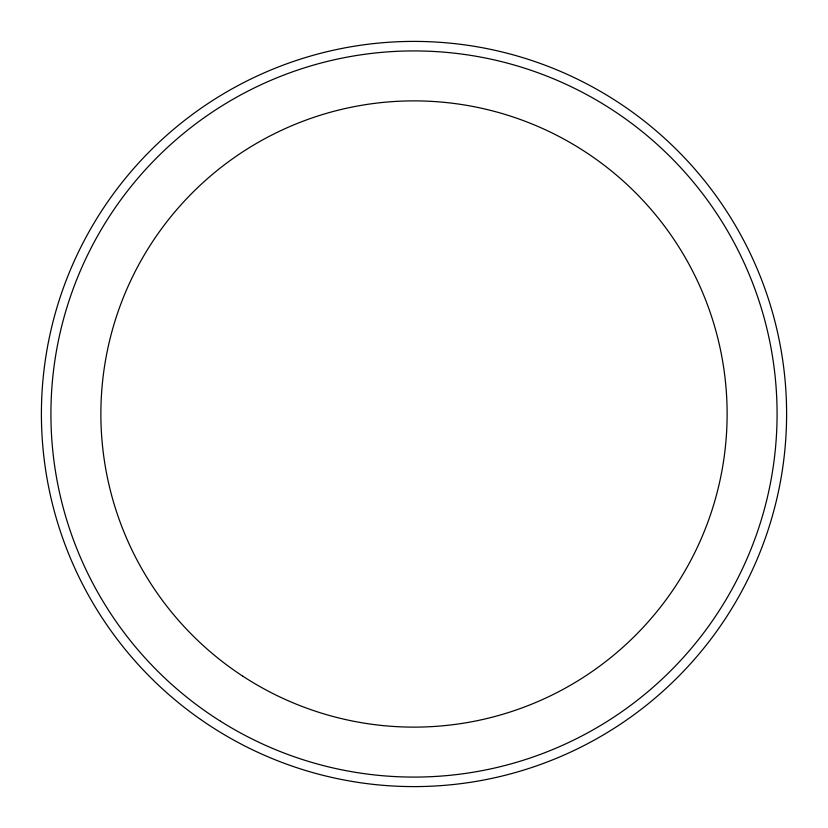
<?xml version="1.0" encoding="UTF-8"?>
<svg xmlns="http://www.w3.org/2000/svg" width="828" height="828" viewBox="0 0 828 828"><rect width="100%" height="100%" fill="white"/><g stroke="black" fill="none" stroke-linecap="round" stroke-linejoin="round"><path stroke-width="1.24" d="M200.604 719.439A372.6 372.6 0 0 0 785.223 446.085A372.6 372.6 0 0 0 256.183 76.476A372.6 372.6 0 0 0 200.604 719.439M220.507 721.229A363.078 363.078 0 0 0 776.809 427.962A363.078 363.078 0 0 0 244.684 92.819A363.078 363.078 0 0 0 220.507 721.229M242.863 676.217A313.119 313.119 0 0 0 726.653 431.109A313.119 313.119 0 0 0 272.484 134.685A313.119 313.119 0 0 0 242.863 676.217"/></g></svg>
